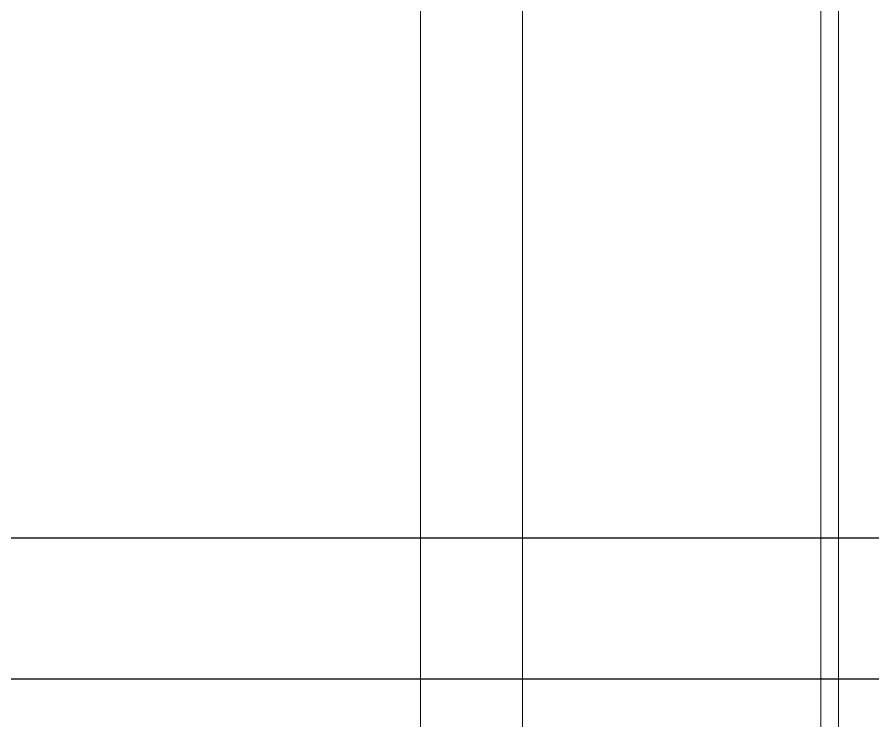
# Model space of a CAD drawing. Header units: inches. Extents: x -5096374 to -5070857, y -3259973 to -3243900.
# Drawn here: x -5078990.24 to -5078978.11, y -3259152.69 to -3259142.72 of the extents above; entities that cross this region are included whole.
import ezdxf

# ---------------------------------------------------------------- set-up
doc = ezdxf.new("R2010")
doc.units = ezdxf.units.IN
doc.header["$LTSCALE"] = 2
doc.header["$MEASUREMENT"] = 0
doc.layers.get('0').update_dxf_attribs({"linetype": 'CONTINUOUS'})
doc.layers.add('window', color=4, linetype='CONTINUOUS', lineweight=13)

msp = doc.modelspace()

# ---------------------------------------------------------------- linework, layer by layer
at = {"ltscale": 0.5}
for p, q in [((-5079359.202, -3259150.096), (-5078934.524, -3259150.096)), ((-5079359.202, -3259152.096), (-5078934.524, -3259152.096))]:
    msp.add_line(p, q, dxfattribs=at)
at = {"layer": 'window'}
for p, q in [((-5078984.524, -3259162.096), (-5078984.524, -3259094.096)), ((-5078983.078, -3259162.096), (-5078983.078, -3259095.678)), ((-5078978.596, -3259100.026), (-5078978.596, -3259162.096)), ((-5078978.848, -3259162.096), (-5078978.848, -3259139.848))]:
    msp.add_line(p, q, dxfattribs=at)

doc.saveas('drawing.dxf')
